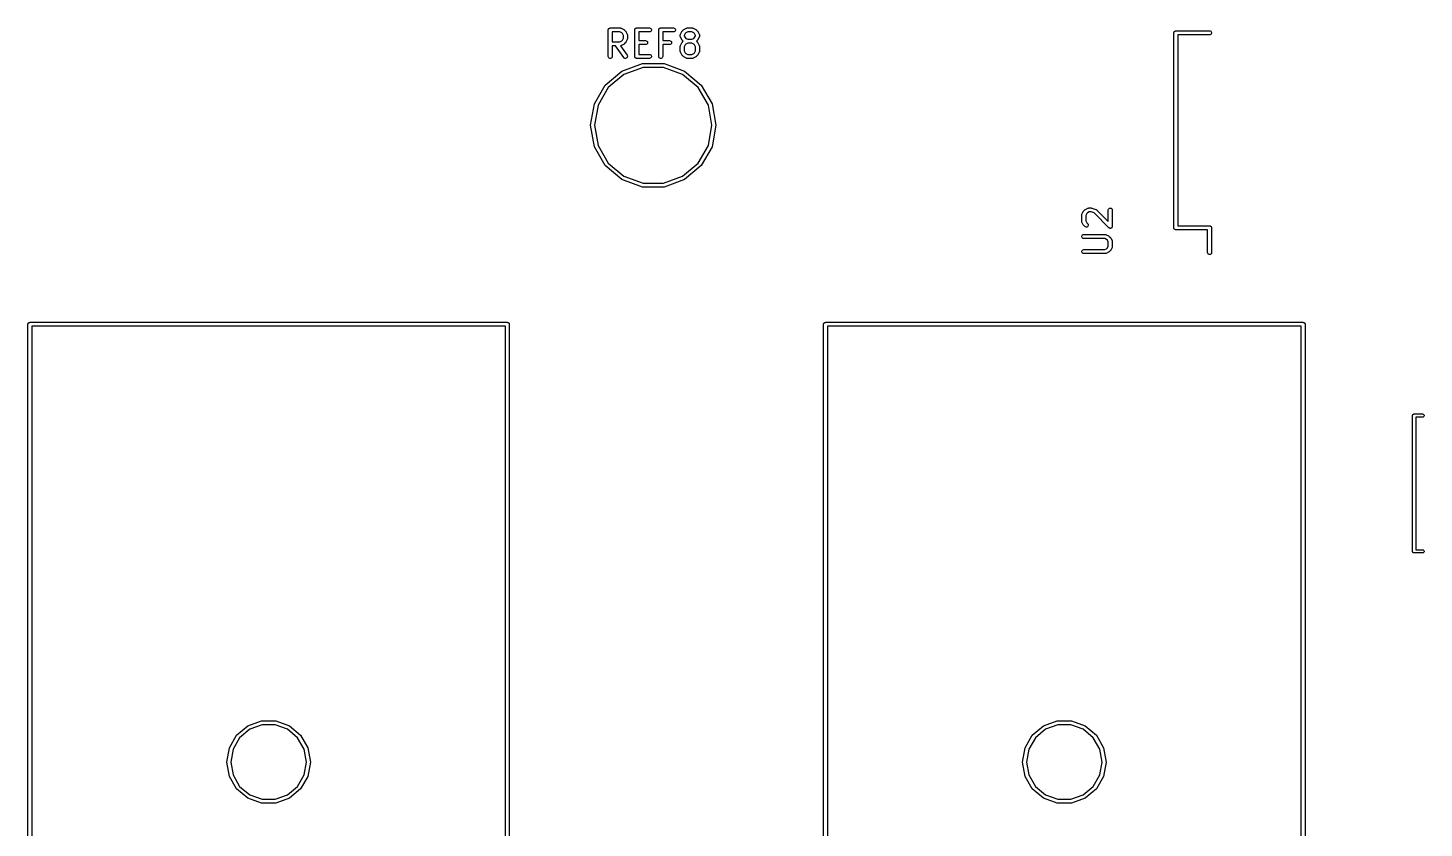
# Model space of a CAD drawing. Extents: x 86 to 333, y -237 to -29.
# Drawn here: x 215.9 to 268.6, y -101.5 to -71.3 of the extents above; entities that cross this region are included whole.
import ezdxf

# ---------------------------------------------------------------- set-up
doc = ezdxf.new("R2010")
doc.units = 0
doc.header["$MEASUREMENT"] = 0
doc.layers.add('BLACK', color=7, linetype='CONTINUOUS')

msp = doc.modelspace()

# ---------------------------------------------------------------- linework, layer by layer
at = {"layer": 'Black'}
for p, q in [((237.806, -71.4044), (237.807, -71.3979)), ((237.806, -72.4044), (237.806, -71.4044)), ((237.807, -71.3914), (237.809, -71.3852)), ((237.807, -71.3979), (237.807, -71.3914)), ((237.809, -71.3852), (237.81, -71.3787)), ((237.81, -71.3787), (237.814, -71.373)), ((237.814, -71.373), (237.816, -71.3669)), ((237.816, -71.3669), (237.82, -71.3619)), ((237.82, -71.3619), (237.823, -71.3562)), ((237.823, -71.3562), (237.829, -71.352)), ((237.829, -71.352), (237.833, -71.3469)), ((237.833, -71.3469), (237.838, -71.3436)), ((237.838, -71.3436), (237.843, -71.3394)), ((237.843, -71.3394), (237.85, -71.3372)), ((237.85, -71.3372), (237.855, -71.3339)), ((237.855, -71.3339), (237.862, -71.3328)), ((237.862, -71.3328), (237.868, -71.3305)), ((237.868, -71.3305), (237.874, -71.3305)), ((237.874, -71.3305), (237.881, -71.3294)), ((237.881, -71.3294), (238.262, -71.3294)), ((237.956, -71.4794), (237.956, -71.8532)), ((238.244, -71.4794), (237.956, -71.4794)), ((238.313, -71.5136), (238.244, -71.4794)), ((238.262, -71.3294), (238.266, -71.3301)), ((238.266, -71.3301), (238.27, -71.3299)), ((238.27, -71.3299), (238.279, -71.3324)), ((238.279, -71.3324), (238.288, -71.3339)), ((238.288, -71.3339), (238.291, -71.3361)), ((238.291, -71.3361), (238.295, -71.3373)), ((238.295, -71.3373), (238.391, -71.3849)), ((238.343, -71.544), (238.313, -71.5136)), ((238.377, -71.6126), (238.343, -71.544)), ((238.391, -71.3849), (238.4, -71.3921)), ((238.4, -71.3921), (238.41, -71.399)), ((238.41, -71.399), (238.458, -71.4466)), ((238.458, -71.4466), (238.465, -71.4564)), ((238.465, -71.4564), (238.472, -71.4661)), ((238.472, -71.4661), (238.519, -71.5613)), ((238.519, -71.5613), (238.521, -71.5655)), ((238.521, -71.5655), (238.523, -71.5692)), ((238.523, -71.5692), (238.524, -71.5779)), ((238.524, -71.5779), (238.527, -71.5863)), ((238.527, -71.5863), (238.527, -71.5906)), ((238.806, -71.4044), (238.807, -71.3979)), ((238.806, -72.4044), (238.806, -71.4044)), ((238.807, -71.3914), (238.809, -71.3852)), ((238.807, -71.3979), (238.807, -71.3914)), ((238.809, -71.3852), (238.81, -71.3787)), ((238.81, -71.3787), (238.814, -71.373)), ((238.814, -71.373), (238.816, -71.3669)), ((238.816, -71.3669), (238.82, -71.3619)), ((238.82, -71.3619), (238.823, -71.3562)), ((238.823, -71.3562), (238.829, -71.352)), ((238.829, -71.352), (238.833, -71.3469)), ((238.833, -71.3469), (238.838, -71.3436)), ((238.838, -71.3436), (238.843, -71.3394)), ((238.843, -71.3394), (238.85, -71.3372)), ((238.85, -71.3372), (238.855, -71.3339)), ((238.855, -71.3339), (238.862, -71.3328)), ((238.862, -71.3328), (238.868, -71.3305)), ((238.868, -71.3305), (238.874, -71.3305)), ((238.874, -71.3305), (238.881, -71.3294)), ((238.881, -71.3294), (239.357, -71.3294)), ((239.357, -71.4794), (238.956, -71.4794)), ((238.956, -71.4794), (238.956, -71.8056)), ((239.357, -71.3294), (239.383, -71.3339)), ((239.383, -71.4749), (239.357, -71.4794)), ((239.383, -71.3339), (239.405, -71.3469)), ((239.405, -71.4618), (239.383, -71.4749)), ((239.405, -71.3469), (239.422, -71.3669)), ((239.422, -71.4419), (239.405, -71.4618)), ((239.422, -71.3669), (239.431, -71.3914)), ((239.431, -71.4174), (239.422, -71.4419)), ((239.431, -71.3914), (239.431, -71.4174)), ((239.711, -71.4044), (239.712, -71.3979)), ((239.711, -72.4044), (239.711, -71.4044)), ((239.712, -71.3914), (239.714, -71.3852)), ((239.712, -71.3979), (239.712, -71.3914)), ((239.714, -71.3852), (239.715, -71.3787)), ((239.715, -71.3787), (239.719, -71.373)), ((239.719, -71.373), (239.721, -71.3669)), ((239.721, -71.3669), (239.725, -71.3619)), ((239.725, -71.3619), (239.728, -71.3562)), ((239.728, -71.3562), (239.733, -71.352)), ((239.733, -71.352), (239.738, -71.3469)), ((239.738, -71.3469), (239.743, -71.3436)), ((239.743, -71.3436), (239.748, -71.3394)), ((239.748, -71.3394), (239.754, -71.3372)), ((239.754, -71.3372), (239.76, -71.3339)), ((239.76, -71.3339), (239.767, -71.3328)), ((239.767, -71.3328), (239.773, -71.3305)), ((239.773, -71.3305), (239.779, -71.3305)), ((239.779, -71.3305), (239.786, -71.3294)), ((239.786, -71.3294), (240.262, -71.3294)), ((240.262, -71.4794), (239.861, -71.4794)), ((239.861, -71.4794), (239.861, -71.8056)), ((240.262, -71.3294), (240.288, -71.3339)), ((240.288, -71.4749), (240.262, -71.4794)), ((240.288, -71.3339), (240.31, -71.3469)), ((240.31, -71.4618), (240.288, -71.4749)), ((240.31, -71.3469), (240.327, -71.3669)), ((240.327, -71.4419), (240.31, -71.4618)), ((240.327, -71.3669), (240.336, -71.3914)), ((240.336, -71.4174), (240.327, -71.4419)), ((240.336, -71.3914), (240.336, -71.4174)), ((240.521, -71.5863), (240.523, -71.5779)), ((240.521, -71.5906), (240.521, -71.5863)), ((240.523, -71.5779), (240.525, -71.5692)), ((240.525, -71.5692), (240.527, -71.5655)), ((240.527, -71.5655), (240.528, -71.5613)), ((240.528, -71.5613), (240.576, -71.4661)), ((240.576, -71.4661), (240.583, -71.4564)), ((240.583, -71.4564), (240.59, -71.4466)), ((240.59, -71.4466), (240.637, -71.399)), ((240.637, -71.399), (240.647, -71.3921)), ((240.647, -71.3921), (240.657, -71.3849)), ((240.657, -71.3849), (240.752, -71.3373)), ((240.704, -71.544), (240.67, -71.6126)), ((240.735, -71.5136), (240.704, -71.544)), ((240.803, -71.4794), (240.735, -71.5136)), ((240.752, -71.3373), (240.756, -71.3361)), ((240.756, -71.3361), (240.76, -71.3339)), ((240.76, -71.3339), (240.769, -71.3324)), ((240.769, -71.3324), (240.777, -71.3299)), ((240.777, -71.3299), (240.781, -71.3301)), ((240.781, -71.3301), (240.786, -71.3294)), ((240.786, -71.3294), (240.976, -71.3294)), ((240.958, -71.4794), (240.803, -71.4794)), ((241.027, -71.5136), (240.958, -71.4794)), ((240.976, -71.3294), (240.98, -71.3301)), ((240.98, -71.3301), (240.985, -71.3299)), ((240.985, -71.3299), (240.993, -71.3324)), ((240.993, -71.3324), (241.002, -71.3339)), ((241.002, -71.3339), (241.006, -71.3361)), ((241.006, -71.3361), (241.01, -71.3373)), ((241.01, -71.3373), (241.105, -71.3849)), ((241.057, -71.544), (241.027, -71.5136)), ((241.092, -71.6126), (241.057, -71.544)), ((241.105, -71.3849), (241.115, -71.3921)), ((241.115, -71.3921), (241.124, -71.399)), ((241.124, -71.399), (241.172, -71.4466)), ((241.172, -71.4466), (241.179, -71.4564)), ((241.179, -71.4564), (241.186, -71.4661)), ((241.186, -71.4661), (241.234, -71.5613)), ((241.234, -71.5613), (241.235, -71.5655)), ((241.235, -71.5655), (241.237, -71.5692)), ((241.237, -71.5692), (241.239, -71.5779)), ((241.239, -71.5779), (241.241, -71.5863)), ((241.241, -71.5863), (241.241, -71.5906)), ((259.13, -71.515), (259.131, -71.5085)), ((259.13, -78.865), (259.13, -71.515)), ((259.131, -71.502), (259.133, -71.4958)), ((259.131, -71.5085), (259.131, -71.502)), ((259.133, -71.4958), (259.135, -71.4893)), ((259.135, -71.4893), (259.138, -71.4837)), ((259.138, -71.4837), (259.14, -71.4775)), ((259.14, -71.4775), (259.144, -71.4725)), ((259.144, -71.4725), (259.148, -71.4668)), ((259.148, -71.4668), (259.153, -71.4626)), ((259.153, -71.4626), (259.157, -71.4575)), ((259.157, -71.4575), (259.162, -71.4543)), ((259.162, -71.4543), (259.167, -71.45)), ((259.167, -71.45), (259.174, -71.4478)), ((259.174, -71.4478), (259.179, -71.4445)), ((259.179, -71.4445), (259.186, -71.4434)), ((259.186, -71.4434), (259.192, -71.4411)), ((259.192, -71.4411), (259.199, -71.4411)), ((259.199, -71.4411), (259.205, -71.44)), ((259.205, -71.44), (260.475, -71.44)), ((260.475, -71.44), (260.501, -71.4445)), ((260.501, -71.5855), (260.475, -71.59)), ((260.501, -71.4445), (260.523, -71.4575)), ((260.523, -71.5725), (260.501, -71.5855)), ((260.523, -71.4575), (260.54, -71.4775)), ((260.54, -71.5525), (260.523, -71.5725)), ((260.54, -71.4775), (260.549, -71.502)), ((260.549, -71.528), (260.54, -71.5525)), ((260.549, -71.502), (260.549, -71.528)), ((237.956, -71.8532), (238.244, -71.8532)), ((238.08, -72.0032), (237.956, -72.0032)), ((237.956, -72.0032), (237.956, -72.4044)), ((238.391, -72.4474), (238.08, -72.0032)), ((238.244, -71.8532), (238.313, -71.8189)), ((238.266, -72.0024), (238.263, -72.003)), ((238.263, -72.003), (238.514, -72.3614)), ((238.27, -72.0027), (238.266, -72.0024)), ((238.279, -72.0002), (238.27, -72.0027)), ((238.288, -71.9987), (238.279, -72.0002)), ((238.291, -71.9965), (238.288, -71.9987)), ((238.295, -71.9953), (238.291, -71.9965)), ((238.391, -71.9477), (238.295, -71.9953)), ((238.313, -71.8189), (238.343, -71.7885)), ((238.343, -71.7885), (238.377, -71.72)), ((238.377, -71.72), (238.377, -71.6126)), ((238.4, -71.9405), (238.391, -71.9477)), ((238.41, -71.9336), (238.4, -71.9405)), ((238.458, -71.886), (238.41, -71.9336)), ((238.465, -71.8762), (238.458, -71.886)), ((238.472, -71.8665), (238.465, -71.8762)), ((238.519, -71.7713), (238.472, -71.8665)), ((238.521, -71.7671), (238.519, -71.7713)), ((238.523, -71.7634), (238.521, -71.7671)), ((238.524, -71.7547), (238.523, -71.7634)), ((238.527, -71.7463), (238.524, -71.7547)), ((238.527, -71.5906), (238.527, -71.5949)), ((238.527, -71.5949), (238.527, -71.7377)), ((238.527, -71.7377), (238.527, -71.742)), ((238.527, -71.742), (238.527, -71.7463)), ((238.956, -71.8056), (239.214, -71.8056)), ((239.214, -71.9556), (238.956, -71.9556)), ((238.956, -71.9556), (238.956, -72.3294)), ((239.214, -71.8056), (239.24, -71.8101)), ((239.24, -71.951), (239.214, -71.9556)), ((239.24, -71.8101), (239.262, -71.8231)), ((239.262, -71.938), (239.24, -71.951)), ((239.262, -71.8231), (239.279, -71.8431)), ((239.279, -71.9181), (239.262, -71.938)), ((239.279, -71.8431), (239.288, -71.8675)), ((239.288, -71.8936), (239.279, -71.9181)), ((239.288, -71.8675), (239.288, -71.8936)), ((239.861, -71.8056), (240.119, -71.8056)), ((240.119, -71.9556), (239.861, -71.9556)), ((239.861, -71.9556), (239.861, -72.4044)), ((240.119, -71.8056), (240.145, -71.8101)), ((240.145, -71.951), (240.119, -71.9556)), ((240.145, -71.8101), (240.167, -71.8231)), ((240.167, -71.938), (240.145, -71.951)), ((240.167, -71.8231), (240.184, -71.8431)), ((240.184, -71.9181), (240.167, -71.938)), ((240.184, -71.8431), (240.193, -71.8675)), ((240.193, -71.8936), (240.184, -71.9181)), ((240.193, -71.8675), (240.193, -71.8936)), ((240.52, -71.5949), (240.521, -71.5906)), ((240.52, -71.6425), (240.52, -71.5949)), ((240.521, -71.6467), (240.52, -71.6425)), ((240.52, -72.0234), (240.521, -72.0192)), ((240.52, -72.2139), (240.52, -72.0234)), ((240.521, -71.651), (240.521, -71.6467)), ((240.523, -71.6595), (240.521, -71.651)), ((240.521, -72.0149), (240.523, -72.0064)), ((240.521, -72.0192), (240.521, -72.0149)), ((240.525, -71.6681), (240.523, -71.6595)), ((240.523, -72.0064), (240.525, -71.9978)), ((240.527, -71.6719), (240.525, -71.6681)), ((240.525, -71.9978), (240.527, -71.994)), ((240.528, -71.676), (240.527, -71.6719)), ((240.527, -71.994), (240.528, -71.9899)), ((240.576, -71.7713), (240.528, -71.676)), ((240.528, -71.9899), (240.576, -71.8946)), ((240.583, -71.7809), (240.576, -71.7713)), ((240.576, -71.8946), (240.583, -71.885)), ((240.59, -71.7907), (240.583, -71.7809)), ((240.583, -71.885), (240.59, -71.8752)), ((240.632, -71.833), (240.59, -71.7907)), ((240.59, -71.8752), (240.632, -71.833)), ((240.67, -71.6126), (240.67, -71.6248)), ((240.67, -71.6248), (240.704, -71.6933)), ((240.704, -71.9726), (240.67, -72.0411)), ((240.67, -72.0411), (240.67, -72.1962)), ((240.704, -71.6933), (240.735, -71.7237)), ((240.735, -71.9422), (240.704, -71.9726)), ((240.735, -71.7237), (240.803, -71.758)), ((240.803, -71.908), (240.735, -71.9422)), ((240.803, -71.758), (240.958, -71.758)), ((240.958, -71.908), (240.803, -71.908)), ((240.958, -71.758), (241.027, -71.7237)), ((241.027, -71.9422), (240.958, -71.908)), ((241.027, -71.7237), (241.057, -71.6933)), ((241.057, -71.9726), (241.027, -71.9422)), ((241.057, -71.6933), (241.092, -71.6248)), ((241.092, -72.0411), (241.057, -71.9726)), ((241.092, -71.6248), (241.092, -71.6126)), ((241.092, -72.1962), (241.092, -72.0411)), ((241.172, -71.7907), (241.13, -71.833)), ((241.13, -71.833), (241.172, -71.8752)), ((241.179, -71.7809), (241.172, -71.7907)), ((241.172, -71.8752), (241.179, -71.885)), ((241.186, -71.7713), (241.179, -71.7809)), ((241.179, -71.885), (241.186, -71.8946)), ((241.234, -71.676), (241.186, -71.7713)), ((241.186, -71.8946), (241.234, -71.9899)), ((241.235, -71.6719), (241.234, -71.676)), ((241.234, -71.9899), (241.235, -71.994)), ((241.237, -71.6681), (241.235, -71.6719)), ((241.235, -71.994), (241.237, -71.9978)), ((241.239, -71.6595), (241.237, -71.6681)), ((241.237, -71.9978), (241.239, -72.0064)), ((241.241, -71.6511), (241.239, -71.6595)), ((241.239, -72.0064), (241.241, -72.0149)), ((241.241, -71.5906), (241.242, -71.5949)), ((241.242, -71.6425), (241.241, -71.6467)), ((241.241, -71.6467), (241.241, -71.6511)), ((241.241, -72.0149), (241.241, -72.0192)), ((241.241, -72.0192), (241.242, -72.0234)), ((241.242, -71.5949), (241.242, -71.6425)), ((241.242, -72.0234), (241.242, -72.2139)), ((260.475, -71.59), (259.28, -71.59)), ((259.28, -71.59), (259.28, -78.79)), ((237.81, -72.43), (237.806, -72.4044)), ((237.823, -72.4526), (237.81, -72.43)), ((237.843, -72.4693), (237.823, -72.4526)), ((237.868, -72.4782), (237.843, -72.4693)), ((237.894, -72.4782), (237.868, -72.4782)), ((237.918, -72.4693), (237.894, -72.4782)), ((237.938, -72.4526), (237.918, -72.4693)), ((237.951, -72.43), (237.938, -72.4526)), ((237.956, -72.4044), (237.951, -72.43)), ((238.409, -72.4658), (238.391, -72.4474)), ((238.433, -72.4768), (238.409, -72.4658)), ((238.459, -72.4791), (238.433, -72.4768)), ((238.484, -72.4724), (238.459, -72.4791)), ((238.505, -72.4574), (238.484, -72.4724)), ((238.52, -72.4361), (238.505, -72.4574)), ((238.514, -72.3614), (238.525, -72.385)), ((238.527, -72.4109), (238.52, -72.4361)), ((238.525, -72.385), (238.527, -72.4109)), ((238.807, -72.4108), (238.806, -72.4044)), ((238.807, -72.4174), (238.807, -72.4108)), ((238.809, -72.4236), (238.807, -72.4174)), ((238.81, -72.43), (238.809, -72.4236)), ((238.814, -72.4357), (238.81, -72.43)), ((238.816, -72.4419), (238.814, -72.4357)), ((238.82, -72.4469), (238.816, -72.4419)), ((238.823, -72.4526), (238.82, -72.4469)), ((238.829, -72.4568), (238.823, -72.4526)), ((238.833, -72.4618), (238.829, -72.4568)), ((238.838, -72.4651), (238.833, -72.4618)), ((238.843, -72.4693), (238.838, -72.4651)), ((238.85, -72.4716), (238.843, -72.4693)), ((238.855, -72.4749), (238.85, -72.4716)), ((238.862, -72.476), (238.855, -72.4749)), ((238.868, -72.4782), (238.862, -72.476)), ((238.874, -72.4782), (238.868, -72.4782)), ((238.881, -72.4794), (238.874, -72.4782)), ((239.357, -72.4794), (238.881, -72.4794)), ((238.956, -72.3294), (239.357, -72.3294)), ((239.357, -72.3294), (239.383, -72.3339)), ((239.383, -72.4749), (239.357, -72.4794)), ((239.383, -72.3339), (239.405, -72.3469)), ((239.405, -72.4618), (239.383, -72.4749)), ((239.405, -72.3469), (239.422, -72.3669)), ((239.422, -72.4419), (239.405, -72.4618)), ((239.422, -72.3669), (239.431, -72.3914)), ((239.431, -72.4174), (239.422, -72.4419)), ((239.431, -72.3914), (239.431, -72.4174)), ((239.715, -72.43), (239.711, -72.4044)), ((239.728, -72.4526), (239.715, -72.43)), ((239.748, -72.4693), (239.728, -72.4526)), ((239.773, -72.4782), (239.748, -72.4693)), ((239.799, -72.4782), (239.773, -72.4782)), ((239.823, -72.4693), (239.799, -72.4782)), ((239.843, -72.4526), (239.823, -72.4693)), ((239.856, -72.43), (239.843, -72.4526)), ((239.861, -72.4044), (239.856, -72.43)), ((240.521, -72.2182), (240.52, -72.2139)), ((240.521, -72.2225), (240.521, -72.2182)), ((240.523, -72.2309), (240.521, -72.2225)), ((240.525, -72.2396), (240.523, -72.2309)), ((240.527, -72.2433), (240.525, -72.2396)), ((240.528, -72.2474), (240.527, -72.2433)), ((240.576, -72.3427), (240.528, -72.2474)), ((240.583, -72.3523), (240.576, -72.3427)), ((240.59, -72.3622), (240.583, -72.3523)), ((240.637, -72.4098), (240.59, -72.3622)), ((240.647, -72.4167), (240.637, -72.4098)), ((240.657, -72.4238), (240.647, -72.4167)), ((240.752, -72.4715), (240.657, -72.4238)), ((240.67, -72.1962), (240.704, -72.2647)), ((240.704, -72.2647), (240.735, -72.2951)), ((240.735, -72.2951), (240.803, -72.3294)), ((240.756, -72.4727), (240.752, -72.4715)), ((240.76, -72.4749), (240.756, -72.4727)), ((240.769, -72.4764), (240.76, -72.4749)), ((240.777, -72.4789), (240.769, -72.4764)), ((240.781, -72.4786), (240.777, -72.4789)), ((240.786, -72.4794), (240.781, -72.4786)), ((240.976, -72.4794), (240.786, -72.4794)), ((240.803, -72.3294), (240.958, -72.3294)), ((240.958, -72.3294), (241.027, -72.2951)), ((240.98, -72.4786), (240.976, -72.4794)), ((240.985, -72.4789), (240.98, -72.4786)), ((240.993, -72.4764), (240.985, -72.4789)), ((241.002, -72.4749), (240.993, -72.4764)), ((241.006, -72.4727), (241.002, -72.4749)), ((241.01, -72.4715), (241.006, -72.4727)), ((241.105, -72.4238), (241.01, -72.4715)), ((241.027, -72.2951), (241.057, -72.2647)), ((241.057, -72.2647), (241.092, -72.1962)), ((241.115, -72.4167), (241.105, -72.4238)), ((241.124, -72.4098), (241.115, -72.4167)), ((241.172, -72.3622), (241.124, -72.4098)), ((241.179, -72.3523), (241.172, -72.3622)), ((241.186, -72.3427), (241.179, -72.3523)), ((241.234, -72.2474), (241.186, -72.3427)), ((241.235, -72.2433), (241.234, -72.2474)), ((241.237, -72.2396), (241.235, -72.2433)), ((241.239, -72.2309), (241.237, -72.2396)), ((241.241, -72.2225), (241.239, -72.2309)), ((241.242, -72.2139), (241.241, -72.2182)), ((241.241, -72.2182), (241.241, -72.2225)), ((237.691, -73.4824), (238.319, -72.9553)), ((238.394, -73.0852), (237.806, -73.5788)), ((238.319, -72.9553), (239.09, -72.6749)), ((239.116, -72.8226), (238.394, -73.0852)), ((239.09, -72.6749), (239.91, -72.6749)), ((239.884, -72.8226), (239.116, -72.8226)), ((240.605, -73.0852), (239.884, -72.8226)), ((239.91, -72.6749), (240.68, -72.9553)), ((241.194, -73.5788), (240.605, -73.0852)), ((240.68, -72.9553), (241.309, -73.4824)), ((237.281, -74.1925), (237.691, -73.4824)), ((237.806, -73.5788), (237.422, -74.2438)), ((241.578, -74.2438), (241.194, -73.5788)), ((241.309, -73.4824), (241.719, -74.1925)), ((237.139, -75), (237.281, -74.1925)), ((241.719, -74.1925), (241.861, -75)), ((237.422, -74.2438), (237.289, -75)), ((241.711, -75), (241.578, -74.2438)), ((237.281, -75.8075), (237.139, -75)), ((237.289, -75), (237.422, -75.7562)), ((241.578, -75.7562), (241.711, -75)), ((241.861, -75), (241.719, -75.8075)), ((237.422, -75.7562), (237.806, -76.4212)), ((241.194, -76.4212), (241.578, -75.7562)), ((237.691, -76.5176), (237.281, -75.8075)), ((241.719, -75.8075), (241.309, -76.5176)), ((238.319, -77.0447), (237.691, -76.5176)), ((237.806, -76.4212), (238.394, -76.9148)), ((240.605, -76.9148), (241.194, -76.4212)), ((241.309, -76.5176), (240.68, -77.0447)), ((239.09, -77.3251), (238.319, -77.0447)), ((238.394, -76.9148), (239.116, -77.1774)), ((239.91, -77.3251), (239.09, -77.3251)), ((239.116, -77.1774), (239.884, -77.1774)), ((239.884, -77.1774), (240.605, -76.9148)), ((240.68, -77.0447), (239.91, -77.3251)), ((255.657, -78.381), (255.658, -78.3767)), ((255.657, -78.619), (255.657, -78.381)), ((255.658, -78.3724), (255.66, -78.364)), ((255.658, -78.3767), (255.658, -78.3724)), ((255.66, -78.364), (255.662, -78.3553)), ((255.662, -78.3553), (255.664, -78.3516)), ((255.664, -78.3516), (255.665, -78.3474)), ((255.665, -78.3474), (255.713, -78.2522)), ((255.713, -78.2522), (255.72, -78.2425)), ((255.72, -78.2425), (255.727, -78.2327)), ((255.727, -78.2327), (255.775, -78.1851)), ((255.775, -78.1851), (255.784, -78.1782)), ((255.784, -78.1782), (255.794, -78.171)), ((255.794, -78.171), (255.889, -78.1234)), ((255.842, -78.3301), (255.807, -78.3987)), ((255.807, -78.3987), (255.807, -78.6013)), ((255.872, -78.2997), (255.842, -78.3301)), ((255.941, -78.2655), (255.872, -78.2997)), ((255.889, -78.1234), (255.893, -78.1222)), ((255.893, -78.1222), (255.897, -78.12)), ((255.897, -78.12), (255.906, -78.1185)), ((255.906, -78.1185), (255.914, -78.116)), ((255.914, -78.116), (255.919, -78.1162)), ((255.919, -78.1162), (255.923, -78.1155)), ((255.923, -78.1155), (256.018, -78.1155)), ((256.006, -78.2655), (255.941, -78.2655)), ((256.12, -78.3036), (256.006, -78.2655)), ((256.018, -78.1155), (256.03, -78.1176)), ((256.03, -78.1176), (256.042, -78.1193)), ((256.042, -78.1193), (256.185, -78.1669)), ((256.679, -78.8626), (256.12, -78.3036)), ((256.185, -78.1669), (256.188, -78.169)), ((256.188, -78.169), (256.193, -78.1701)), ((256.193, -78.1701), (256.2, -78.1752)), ((256.2, -78.1752), (256.208, -78.1793)), ((256.208, -78.1793), (256.21, -78.1826)), ((256.21, -78.1826), (256.214, -78.1851)), ((256.214, -78.1851), (256.657, -78.6285)), ((256.657, -78.1905), (256.662, -78.1648)), ((256.657, -78.6285), (256.657, -78.1905)), ((256.662, -78.1648), (256.675, -78.1423)), ((256.675, -78.1423), (256.695, -78.1255)), ((256.695, -78.1255), (256.719, -78.1166)), ((256.719, -78.1166), (256.745, -78.1166)), ((256.745, -78.1166), (256.77, -78.1255)), ((256.77, -78.1255), (256.79, -78.1423)), ((256.79, -78.1423), (256.803, -78.1648)), ((256.803, -78.1648), (256.807, -78.1905)), ((256.807, -78.1905), (256.807, -78.8095)), ((255.658, -78.6233), (255.657, -78.619)), ((255.658, -78.6276), (255.658, -78.6233)), ((255.66, -78.636), (255.658, -78.6276)), ((255.662, -78.6447), (255.66, -78.636)), ((255.664, -78.6484), (255.662, -78.6447)), ((255.665, -78.6526), (255.664, -78.6484)), ((255.713, -78.7478), (255.665, -78.6526)), ((255.72, -78.7575), (255.713, -78.7478)), ((255.727, -78.7673), (255.72, -78.7575)), ((255.775, -78.8149), (255.727, -78.7673)), ((255.796, -78.8299), (255.775, -78.8149)), ((255.821, -78.8366), (255.796, -78.8299)), ((255.807, -78.6013), (255.842, -78.6699)), ((255.847, -78.8343), (255.821, -78.8366)), ((255.842, -78.6699), (255.881, -78.7089)), ((255.871, -78.8233), (255.847, -78.8343)), ((255.889, -78.8049), (255.871, -78.8233)), ((255.881, -78.7089), (255.896, -78.7302)), ((255.9, -78.7813), (255.889, -78.8049)), ((255.896, -78.7302), (255.902, -78.7554)), ((255.902, -78.7554), (255.9, -78.7813)), ((256.687, -78.8682), (256.679, -78.8626)), ((256.695, -78.8745), (256.687, -78.8682)), ((256.698, -78.8756), (256.695, -78.8745)), ((256.701, -78.8775), (256.698, -78.8756)), ((256.71, -78.88), (256.701, -78.8775)), ((256.719, -78.8834), (256.71, -78.88)), ((256.723, -78.8834), (256.719, -78.8834)), ((256.726, -78.8842), (256.723, -78.8834)), ((256.736, -78.8834), (256.726, -78.8842)), ((256.745, -78.8834), (256.736, -78.8834)), ((256.749, -78.8823), (256.745, -78.8834)), ((256.752, -78.882), (256.749, -78.8823)), ((256.761, -78.8778), (256.752, -78.882)), ((256.77, -78.8745), (256.761, -78.8778)), ((256.772, -78.8724), (256.77, -78.8745)), ((256.775, -78.871), (256.772, -78.8724)), ((256.782, -78.864), (256.775, -78.871)), ((256.79, -78.8577), (256.782, -78.864)), ((256.791, -78.8549), (256.79, -78.8577)), ((256.794, -78.8525), (256.791, -78.8549)), ((256.798, -78.8437), (256.794, -78.8525)), ((256.803, -78.8352), (256.798, -78.8437)), ((256.805, -78.8289), (256.803, -78.8319)), ((256.803, -78.8319), (256.803, -78.8352)), ((256.806, -78.8192), (256.805, -78.8289)), ((256.807, -78.8095), (256.806, -78.8192)), ((259.131, -78.8715), (259.13, -78.865)), ((259.131, -78.878), (259.131, -78.8715)), ((259.133, -78.8842), (259.131, -78.878)), ((259.135, -78.8907), (259.133, -78.8842)), ((259.138, -78.8963), (259.135, -78.8907)), ((259.14, -78.9025), (259.138, -78.8963)), ((259.144, -78.9075), (259.14, -78.9025)), ((259.148, -78.9132), (259.144, -78.9075)), ((259.153, -78.9174), (259.148, -78.9132)), ((259.157, -78.9225), (259.153, -78.9174)), ((259.162, -78.9257), (259.157, -78.9225)), ((259.167, -78.93), (259.162, -78.9257)), ((259.174, -78.9322), (259.167, -78.93)), ((259.179, -78.9355), (259.174, -78.9322)), ((259.186, -78.9366), (259.179, -78.9355)), ((259.192, -78.9389), (259.186, -78.9366)), ((259.199, -78.9389), (259.192, -78.9389)), ((259.205, -78.94), (259.199, -78.9389)), ((260.4, -78.94), (259.205, -78.94)), ((259.28, -78.79), (260.475, -78.79)), ((260.4, -79.8), (260.4, -78.94)), ((260.475, -78.79), (260.481, -78.7911)), ((260.481, -78.7911), (260.488, -78.7911)), ((260.488, -78.7911), (260.494, -78.7934)), ((260.494, -78.7934), (260.501, -78.7945)), ((260.501, -78.7945), (260.506, -78.7978)), ((260.506, -78.7978), (260.512, -78.8)), ((260.512, -78.8), (260.518, -78.8043)), ((260.518, -78.8043), (260.523, -78.8075)), ((260.523, -78.8075), (260.527, -78.8126)), ((260.527, -78.8126), (260.532, -78.8168)), ((260.532, -78.8168), (260.536, -78.8225)), ((260.536, -78.8225), (260.54, -78.8275)), ((260.54, -78.8275), (260.542, -78.8337)), ((260.542, -78.8337), (260.545, -78.8393)), ((260.545, -78.8393), (260.547, -78.8458)), ((260.547, -78.8458), (260.549, -78.852)), ((260.549, -78.852), (260.549, -78.8585)), ((260.549, -78.8585), (260.55, -78.865)), ((260.55, -78.865), (260.55, -79.8)), ((255.659, -79.1775), (255.667, -79.153)), ((255.659, -79.2035), (255.659, -79.1775)), ((255.667, -79.228), (255.659, -79.2035)), ((255.667, -79.153), (255.684, -79.133)), ((255.684, -79.2479), (255.667, -79.228)), ((255.684, -79.133), (255.707, -79.12)), ((255.707, -79.261), (255.684, -79.2479)), ((255.707, -79.12), (255.732, -79.1155)), ((255.732, -79.2655), (255.707, -79.261)), ((255.732, -79.1155), (256.542, -79.1155)), ((256.524, -79.2655), (255.732, -79.2655)), ((256.593, -79.2997), (256.524, -79.2655)), ((256.542, -79.1155), (256.546, -79.1162)), ((256.546, -79.1162), (256.55, -79.116)), ((256.55, -79.116), (256.559, -79.1185)), ((256.559, -79.1185), (256.568, -79.12)), ((256.568, -79.12), (256.571, -79.1222)), ((256.571, -79.1222), (256.575, -79.1234)), ((256.575, -79.1234), (256.671, -79.171)), ((256.623, -79.3301), (256.593, -79.2997)), ((256.657, -79.3987), (256.623, -79.3301)), ((256.657, -79.5537), (256.657, -79.3987)), ((256.671, -79.171), (256.68, -79.1782)), ((256.68, -79.1782), (256.69, -79.1851)), ((256.69, -79.1851), (256.738, -79.2327)), ((256.738, -79.2327), (256.745, -79.2425)), ((256.745, -79.2425), (256.752, -79.2522)), ((256.752, -79.2522), (256.799, -79.3474)), ((256.799, -79.3474), (256.801, -79.3516)), ((256.801, -79.3516), (256.803, -79.3553)), ((256.803, -79.3553), (256.804, -79.364)), ((256.804, -79.364), (256.807, -79.3724)), ((256.807, -79.3724), (256.807, -79.3767)), ((256.807, -79.3767), (256.807, -79.381)), ((256.807, -79.381), (256.807, -79.5714)), ((255.659, -79.7489), (255.667, -79.7244)), ((255.659, -79.7749), (255.659, -79.7489)), ((255.667, -79.7994), (255.659, -79.7749)), ((255.667, -79.7244), (255.684, -79.7045)), ((255.684, -79.8194), (255.667, -79.7994)), ((255.684, -79.7045), (255.707, -79.6914)), ((255.707, -79.8324), (255.684, -79.8194)), ((255.707, -79.6914), (255.732, -79.6869)), ((255.732, -79.8369), (255.707, -79.8324)), ((255.732, -79.6869), (256.524, -79.6869)), ((256.542, -79.8369), (255.732, -79.8369)), ((256.524, -79.6869), (256.593, -79.6526)), ((256.546, -79.8362), (256.542, -79.8369)), ((256.55, -79.8364), (256.546, -79.8362)), ((256.559, -79.8339), (256.55, -79.8364)), ((256.568, -79.8324), (256.559, -79.8339)), ((256.571, -79.8302), (256.568, -79.8324)), ((256.575, -79.829), (256.571, -79.8302)), ((256.671, -79.7814), (256.575, -79.829)), ((256.593, -79.6526), (256.623, -79.6222)), ((256.623, -79.6222), (256.657, -79.5537)), ((256.68, -79.7742), (256.671, -79.7814)), ((256.69, -79.7673), (256.68, -79.7742)), ((256.738, -79.7197), (256.69, -79.7673)), ((256.745, -79.7099), (256.738, -79.7197)), ((256.752, -79.7002), (256.745, -79.7099)), ((256.799, -79.605), (256.752, -79.7002)), ((256.801, -79.6008), (256.799, -79.605)), ((256.803, -79.5971), (256.801, -79.6008)), ((256.804, -79.5884), (256.803, -79.5971)), ((256.807, -79.58), (256.804, -79.5884)), ((256.807, -79.5714), (256.807, -79.5757)), ((256.807, -79.5757), (256.807, -79.58)), ((260.405, -79.8257), (260.4, -79.8)), ((260.418, -79.8482), (260.405, -79.8257)), ((260.438, -79.865), (260.418, -79.8482)), ((260.462, -79.8739), (260.438, -79.865)), ((260.488, -79.8739), (260.462, -79.8739)), ((260.512, -79.865), (260.488, -79.8739)), ((260.532, -79.8482), (260.512, -79.865)), ((260.545, -79.8257), (260.532, -79.8482)), ((260.55, -79.8), (260.545, -79.8257)), ((215.925, -82.5), (215.926, -82.4935)), ((215.925, -229), (215.925, -82.5)), ((215.926, -82.487), (215.928, -82.4808)), ((215.926, -82.4935), (215.926, -82.487)), ((215.928, -82.4808), (215.93, -82.4743)), ((215.93, -82.4743), (215.933, -82.4687)), ((215.933, -82.4687), (215.935, -82.4625)), ((215.935, -82.4625), (215.939, -82.4575)), ((215.939, -82.4575), (215.943, -82.4518)), ((215.943, -82.4518), (215.948, -82.4476)), ((215.948, -82.4476), (215.952, -82.4425)), ((215.952, -82.4425), (215.957, -82.4393)), ((215.957, -82.4393), (215.962, -82.435)), ((215.962, -82.435), (215.969, -82.4328)), ((215.969, -82.4328), (215.974, -82.4295)), ((215.974, -82.4295), (215.981, -82.4284)), ((215.981, -82.4284), (215.987, -82.4261)), ((215.987, -82.4261), (215.994, -82.4261)), ((215.994, -82.4261), (216, -82.425)), ((216, -82.425), (234, -82.425)), ((216.075, -82.575), (216.075, -228.925)), ((233.925, -82.575), (216.075, -82.575)), ((233.925, -156.5), (233.925, -82.575)), ((234, -82.425), (234.006, -82.4261)), ((234.006, -82.4261), (234.013, -82.4261)), ((234.013, -82.4261), (234.019, -82.4284)), ((234.019, -82.4284), (234.026, -82.4295)), ((234.026, -82.4295), (234.031, -82.4328)), ((234.031, -82.4328), (234.037, -82.435)), ((234.037, -82.435), (234.043, -82.4393)), ((234.043, -82.4393), (234.048, -82.4425)), ((234.048, -82.4425), (234.052, -82.4476)), ((234.052, -82.4476), (234.057, -82.4518)), ((234.057, -82.4518), (234.061, -82.4575)), ((234.061, -82.4575), (234.065, -82.4625)), ((234.065, -82.4625), (234.067, -82.4687)), ((234.067, -82.4687), (234.07, -82.4743)), ((234.07, -82.4743), (234.072, -82.4808)), ((234.072, -82.4808), (234.074, -82.487)), ((234.074, -82.487), (234.074, -82.4935)), ((234.074, -82.4935), (234.075, -82.5)), ((234.075, -82.5), (234.075, -156.5)), ((245.925, -82.5), (245.926, -82.4935)), ((245.925, -229), (245.925, -82.5)), ((245.926, -82.487), (245.928, -82.4808)), ((245.926, -82.4935), (245.926, -82.487)), ((245.928, -82.4808), (245.93, -82.4743)), ((245.93, -82.4743), (245.933, -82.4687)), ((245.933, -82.4687), (245.935, -82.4625)), ((245.935, -82.4625), (245.939, -82.4575)), ((245.939, -82.4575), (245.943, -82.4518)), ((245.943, -82.4518), (245.948, -82.4476)), ((245.948, -82.4476), (245.952, -82.4425)), ((245.952, -82.4425), (245.957, -82.4393)), ((245.957, -82.4393), (245.962, -82.435)), ((245.962, -82.435), (245.969, -82.4328)), ((245.969, -82.4328), (245.974, -82.4295)), ((245.974, -82.4295), (245.981, -82.4284)), ((245.981, -82.4284), (245.987, -82.4261)), ((245.987, -82.4261), (245.994, -82.4261)), ((245.994, -82.4261), (246, -82.425)), ((246, -82.425), (264, -82.425)), ((246.075, -82.575), (246.075, -228.925)), ((263.925, -82.575), (246.075, -82.575)), ((263.925, -115.509), (263.925, -82.575)), ((264, -82.425), (264.006, -82.4261)), ((264.006, -82.4261), (264.013, -82.4261)), ((264.013, -82.4261), (264.019, -82.4284)), ((264.019, -82.4284), (264.026, -82.4295)), ((264.026, -82.4295), (264.031, -82.4328)), ((264.031, -82.4328), (264.037, -82.435)), ((264.037, -82.435), (264.043, -82.4393)), ((264.043, -82.4393), (264.048, -82.4425)), ((264.048, -82.4425), (264.052, -82.4476)), ((264.052, -82.4476), (264.057, -82.4518)), ((264.057, -82.4518), (264.061, -82.4575)), ((264.061, -82.4575), (264.065, -82.4625)), ((264.065, -82.4625), (264.067, -82.4687)), ((264.067, -82.4687), (264.07, -82.4743)), ((264.07, -82.4743), (264.072, -82.4808)), ((264.072, -82.4808), (264.074, -82.487)), ((264.074, -82.487), (264.074, -82.4935)), ((264.074, -82.4935), (264.075, -82.5)), ((264.075, -82.5), (264.075, -115.509)), ((268.13, -85.94), (268.131, -85.9348)), ((268.13, -91.06), (268.13, -85.94)), ((268.131, -85.9296), (268.133, -85.9247)), ((268.131, -85.9348), (268.131, -85.9296)), ((268.133, -85.9247), (268.134, -85.9195)), ((268.134, -85.9195), (268.136, -85.9149)), ((268.136, -85.9149), (268.138, -85.91)), ((268.138, -85.91), (268.141, -85.906)), ((268.141, -85.906), (268.144, -85.9014)), ((268.144, -85.9014), (268.148, -85.8981)), ((268.148, -85.8981), (268.151, -85.894)), ((268.151, -85.894), (268.156, -85.8914)), ((268.156, -85.8914), (268.16, -85.888)), ((268.16, -85.888), (268.165, -85.8862)), ((268.165, -85.8862), (268.169, -85.8836)), ((268.169, -85.8836), (268.175, -85.8827)), ((268.175, -85.8827), (268.18, -85.8809)), ((268.18, -85.8809), (268.185, -85.8809)), ((268.185, -85.8809), (268.19, -85.88)), ((268.19, -85.88), (268.504, -85.88)), ((268.504, -86), (268.25, -86)), ((268.25, -86), (268.25, -91)), ((268.504, -85.88), (268.525, -85.8836)), ((268.525, -85.9964), (268.504, -86)), ((268.525, -85.8836), (268.543, -85.894)), ((268.543, -85.986), (268.525, -85.9964)), ((268.543, -85.894), (268.556, -85.91)), ((268.556, -85.97), (268.543, -85.986)), ((268.556, -85.91), (268.563, -85.9296)), ((268.563, -85.9504), (268.556, -85.97)), ((268.563, -85.9296), (268.563, -85.9504)), ((268.131, -91.0652), (268.13, -91.06)), ((268.25, -91), (268.504, -91)), ((268.504, -91), (268.525, -91.0036)), ((268.525, -91.0036), (268.543, -91.014)), ((268.543, -91.014), (268.556, -91.03)), ((268.556, -91.03), (268.563, -91.0496)), ((268.563, -91.0496), (268.563, -91.0704)), ((268.131, -91.0704), (268.131, -91.0652)), ((268.133, -91.0753), (268.131, -91.0704)), ((268.134, -91.0805), (268.133, -91.0753)), ((268.136, -91.0851), (268.134, -91.0805)), ((268.138, -91.09), (268.136, -91.0851)), ((268.141, -91.094), (268.138, -91.09)), ((268.144, -91.0986), (268.141, -91.094)), ((268.148, -91.1019), (268.144, -91.0986)), ((268.151, -91.106), (268.148, -91.1019)), ((268.156, -91.1086), (268.151, -91.106)), ((268.16, -91.112), (268.156, -91.1086)), ((268.165, -91.1138), (268.16, -91.112)), ((268.169, -91.1164), (268.165, -91.1138)), ((268.175, -91.1173), (268.169, -91.1164)), ((268.18, -91.1191), (268.175, -91.1173)), ((268.185, -91.1191), (268.18, -91.1191)), ((268.19, -91.12), (268.185, -91.1191)), ((268.504, -91.12), (268.19, -91.12)), ((268.525, -91.1164), (268.504, -91.12)), ((268.543, -91.106), (268.525, -91.1164)), ((268.556, -91.09), (268.543, -91.106)), ((268.563, -91.0704), (268.556, -91.09)), ((223.793, -97.9876), (224.212, -97.636)), ((224.287, -97.7659), (223.908, -98.084)), ((224.212, -97.636), (224.727, -97.4489)), ((224.753, -97.5966), (224.287, -97.7659)), ((224.727, -97.4489), (225.273, -97.4489)), ((225.247, -97.5966), (224.753, -97.5966)), ((225.712, -97.7659), (225.247, -97.5966)), ((225.273, -97.4489), (225.787, -97.636)), ((226.092, -98.084), (225.712, -97.7659)), ((225.787, -97.636), (226.207, -97.9876)), ((253.793, -97.9876), (254.212, -97.636)), ((254.287, -97.7659), (253.908, -98.084)), ((254.212, -97.636), (254.727, -97.4489)), ((254.753, -97.5966), (254.287, -97.7659)), ((254.727, -97.4489), (255.273, -97.4489)), ((255.247, -97.5966), (254.753, -97.5966)), ((255.712, -97.7659), (255.247, -97.5966)), ((255.273, -97.4489), (255.787, -97.636)), ((256.092, -98.084), (255.712, -97.7659)), ((255.787, -97.636), (256.207, -97.9876)), ((223.52, -98.4613), (223.793, -97.9876)), ((223.908, -98.084), (223.661, -98.5126)), ((226.339, -98.5126), (226.092, -98.084)), ((226.207, -97.9876), (226.48, -98.4613)), ((253.52, -98.4613), (253.793, -97.9876)), ((253.908, -98.084), (253.661, -98.5126)), ((256.339, -98.5126), (256.092, -98.084)), ((256.207, -97.9876), (256.48, -98.4613)), ((223.425, -99), (223.52, -98.4613)), ((223.661, -98.5126), (223.575, -99)), ((226.425, -99), (226.339, -98.5126)), ((226.48, -98.4613), (226.575, -99)), ((253.425, -99), (253.52, -98.4613)), ((253.661, -98.5126), (253.575, -99)), ((256.425, -99), (256.339, -98.5126)), ((256.48, -98.4613), (256.575, -99)), ((223.52, -99.5387), (223.425, -99)), ((223.575, -99), (223.661, -99.4874)), ((226.339, -99.4874), (226.425, -99)), ((226.575, -99), (226.48, -99.5387)), ((253.52, -99.5387), (253.425, -99)), ((253.575, -99), (253.661, -99.4874)), ((256.339, -99.4874), (256.425, -99)), ((256.575, -99), (256.48, -99.5387)), ((223.793, -100.012), (223.52, -99.5387)), ((223.661, -99.4874), (223.908, -99.916)), ((224.212, -100.364), (223.793, -100.012)), ((223.908, -99.916), (224.287, -100.234)), ((225.712, -100.234), (226.092, -99.916)), ((226.207, -100.012), (225.787, -100.364)), ((226.092, -99.916), (226.339, -99.4874)), ((226.48, -99.5387), (226.207, -100.012)), ((253.793, -100.012), (253.52, -99.5387)), ((253.661, -99.4874), (253.908, -99.916)), ((254.212, -100.364), (253.793, -100.012)), ((253.908, -99.916), (254.287, -100.234)), ((255.712, -100.234), (256.092, -99.916)), ((256.207, -100.012), (255.787, -100.364)), ((256.092, -99.916), (256.339, -99.4874)), ((256.48, -99.5387), (256.207, -100.012)), ((224.727, -100.551), (224.212, -100.364)), ((224.287, -100.234), (224.753, -100.403)), ((224.753, -100.403), (225.247, -100.403)), ((225.247, -100.403), (225.712, -100.234)), ((225.787, -100.364), (225.273, -100.551)), ((254.727, -100.551), (254.212, -100.364)), ((254.287, -100.234), (254.753, -100.403)), ((254.753, -100.403), (255.247, -100.403)), ((255.247, -100.403), (255.712, -100.234)), ((255.787, -100.364), (255.273, -100.551)), ((225.273, -100.551), (224.727, -100.551)), ((255.273, -100.551), (254.727, -100.551))]:
    msp.add_line(p, q, dxfattribs=at)

doc.saveas('drawing.dxf')
